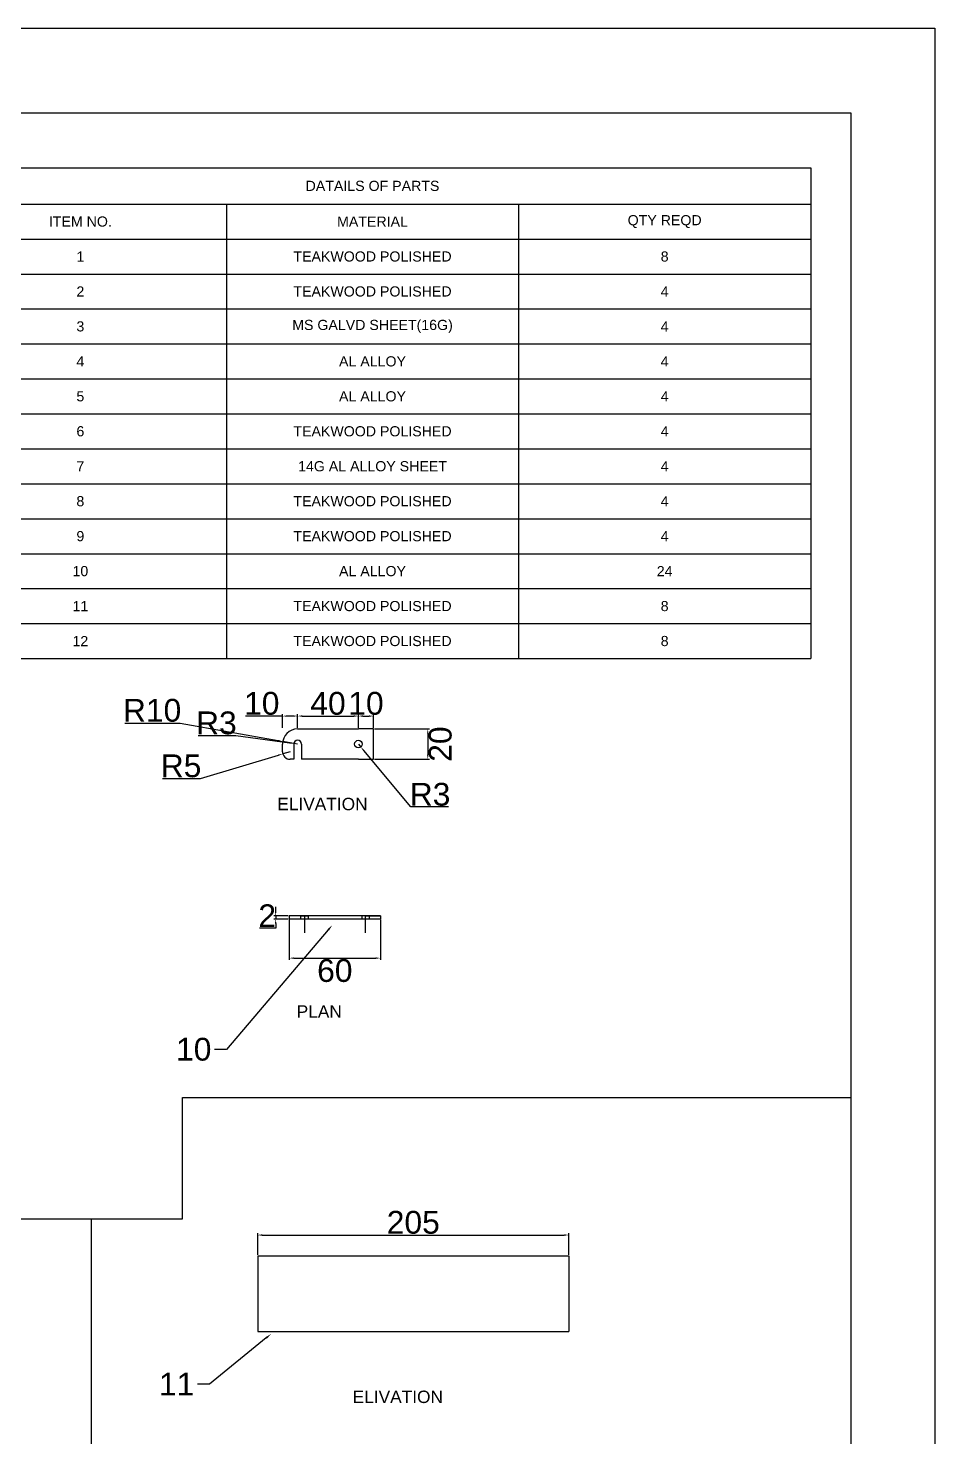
# Model space of a CAD drawing. Header units: millimetres. Extents: x -3009 to 55097, y -2803 to 5841.
# Drawn here: x 36090 to 36687, y -613 to 314 of the extents above; entities that cross this region are included whole.
import ezdxf
from ezdxf import colors
from ezdxf.entities.mleader import LeaderData, LeaderLine
from ezdxf.math import Vec2, Vec3

# ---------------------------------------------------------------- set-up
doc = ezdxf.new("R2010")
doc.units = ezdxf.units.MM
doc.layers.add('DIM', color=10, linetype='Continuous')
doc.layers.add('SC', color=5, linetype='Continuous')
doc.layers.add('PDF_PDF_PDF_NAME PLATE', color=230, linetype='Continuous', true_color=0xff007f)
doc.styles.get("Standard").update_dxf_attribs({"font": 'arial.ttf', "height": 15})
doc.dimstyles.new('DIM', dxfattribs={"dimtxt": 15, "dimasz": 3, "dimexe": 1.25, "dimexo": 0.625, "dimtad": 2, "dimtoh": 1, "dimdec": 0, "dimtxsty": 'Standard', "dimcen": 2.5, "dimclrd": 1, "dimclre": 4, "dimclrt": 1, "dimadec": 0, "dimazin": 0, "dimtfac": 1, "dimtdec": 0, "dimtmove": 0, "dimatfit": 3, "dimfxl": 1, "dimtfillclr": 4, "dimarcsym": 0})

# ---------------------------------------------------------------- blocks, each defined once
blk = doc.blocks.new('*T367')
at = {"layer": 'SC', "color": 0, "linetype": 'ByBlock', "lineweight": -2, "transparency": 16777216}
for p, q in [((0, 0), (577.34, 0)), ((0, 0), (0, -323.12)), ((577.34, 0), (577.34, -323.12)), ((0, -23.91), (577.34, -23.91)), ((192.45, -23.91), (192.45, -323.12)), ((384.89, -23.91), (384.89, -323.12)), ((0, -46.92), (577.34, -46.92)), ((0, -69.94), (577.34, -69.94)), ((0, -92.96), (577.34, -92.96)), ((0, -115.97), (577.34, -115.97)), ((0, -138.99), (577.34, -138.99)), ((0, -162.01), (577.34, -162.01)), ((0, -185.02), (577.34, -185.02)), ((0, -208.04), (577.34, -208.04)), ((0, -231.05), (577.34, -231.05)), ((0, -254.07), (577.34, -254.07)), ((0, -277.09), (577.34, -277.09)), ((0, -300.1), (577.34, -300.1)), ((0, -323.12), (577.34, -323.12))]:
    blk.add_line(p, q, dxfattribs=at)
at = {"layer": 'SC', "color": 0, "transparency": 16777216, "attachment_point": 5}
for s, insert, char_height, width in [('DATAILS OF PARTS', (288.67, -11.95), 6.6811, 576.0044), ('ITEM NO.', (96.22, -35.42), 6.681, 191.1106), ('MATERIAL', (288.67, -35.42), 6.681, 191.1106), ('QTY REQD', (481.12, -35.42), 6.681, 191.1106), ('1', (96.22, -58.43), 6.68, 191.1106), ('TEAKWOOD POLISHED', (288.67, -58.43), 6.6811, 191.1106), ('8', (481.12, -58.43), 6.68, 191.1106), ('2', (96.22, -81.45), 6.68, 191.1106), ('TEAKWOOD POLISHED', (288.67, -81.45), 6.6811, 191.1106), ('4', (481.12, -81.45), 6.68, 191.1106), ('3', (96.22, -104.46), 6.68, 191.1106), ('MS GALVD SHEET(16G)', (288.67, -104.46), 6.6811, 191.1106), ('4', (481.12, -104.46), 6.68, 191.1106), ('4', (96.22, -127.48), 6.68, 191.1106), ('AL ALLOY', (288.67, -127.48), 6.681, 191.1106), ('4', (481.12, -127.48), 6.68, 191.1106), ('5', (96.22, -150.5), 6.68, 191.1106), ('AL ALLOY', (288.67, -150.5), 6.681, 191.1106), ('4', (481.12, -150.5), 6.68, 191.1106), ('6', (96.22, -173.51), 6.68, 191.1106), ('TEAKWOOD POLISHED', (288.67, -173.51), 6.6811, 191.1106), ('4', (481.12, -173.51), 6.68, 191.1106), ('7', (96.22, -196.53), 6.68, 191.1106), ('14G AL ALLOY SHEET', (288.67, -196.53), 6.6811, 191.1106), ('4', (481.12, -196.53), 6.68, 191.1106), ('8', (96.22, -219.55), 6.68, 191.1106), ('TEAKWOOD POLISHED', (288.67, -219.55), 6.6811, 191.1106), ('4', (481.12, -219.55), 6.68, 191.1106), ('9', (96.22, -242.56), 6.68, 191.1106), ('TEAKWOOD POLISHED', (288.67, -242.56), 6.6811, 191.1106), ('4', (481.12, -242.56), 6.68, 191.1106), ('10', (96.22, -265.58), 6.681, 191.1106), ('AL ALLOY', (288.67, -265.58), 6.681, 191.1106), ('24', (481.12, -265.58), 6.681, 191.1106), ('11', (96.22, -288.59), 6.681, 191.1106), ('TEAKWOOD POLISHED', (288.67, -288.59), 6.6811, 191.1106), ('8', (481.12, -288.59), 6.68, 191.1106), ('12', (96.22, -311.61), 6.681, 191.1106), ('TEAKWOOD POLISHED', (288.67, -311.61), 6.6811, 191.1106), ('8', (481.12, -311.61), 6.68, 191.1106)]:
    blk.add_mtext(s, dxfattribs=dict(at, insert=insert, char_height=char_height, width=width))
blk = doc.blocks.new('*D459')
at = {"layer": 'Defpoints', "color": 0, "transparency": 16777216}
for p in [(36257.25, -138.9), (36257.25, -147.35), (36267.25, -147.35)]:
    blk.add_point(p, dxfattribs=at)
at = {"layer": 'DIM', "color": 1, "lineweight": -2, "transparency": 16777216}
for p, q in [((36257.25, -138.9), (36232.98, -138.9)), ((36264.25, -138.9), (36260.25, -138.9))]:
    blk.add_line(p, q, dxfattribs=at)
at = {"layer": 'DIM', "color": 4, "lineweight": -2, "transparency": 16777216}
for p, q in [((36257.25, -146.73), (36257.25, -137.65)), ((36267.25, -146.73), (36267.25, -137.65))]:
    blk.add_line(p, q, dxfattribs=at)
at = {"layer": 'DIM', "color": 1, "transparency": 16777216}
for points in [[(36260.25, -138.4), (36260.25, -139.4), (36257.25, -138.9)], [(36264.25, -138.4), (36264.25, -139.4), (36267.25, -138.9)]]:
    blk.add_solid(points, dxfattribs=at)
at = {"layer": 'DIM', "color": 1, "transparency": 16777216, "insert": (36243.62, -130.61), "char_height": 15, "attachment_point": 5}
blk.add_mtext('10', dxfattribs=at)
blk = doc.blocks.new('*D460')
at = {"layer": 'Defpoints', "color": 0, "transparency": 16777216}
for p in [(36307.25, -138.9), (36267.25, -147.35), (36307.25, -147.35)]:
    blk.add_point(p, dxfattribs=at)
at = {"layer": 'DIM', "color": 4, "lineweight": -2, "transparency": 16777216}
for p, q in [((36267.25, -146.73), (36267.25, -137.65)), ((36307.25, -146.73), (36307.25, -137.65))]:
    blk.add_line(p, q, dxfattribs=at)
at = {"layer": 'DIM', "color": 1, "lineweight": -2, "transparency": 16777216}
blk.add_line((36270.25, -138.9), (36304.25, -138.9), dxfattribs=at)
at = {"layer": 'DIM', "color": 1, "transparency": 16777216}
for points in [[(36270.25, -138.4), (36270.25, -139.4), (36267.25, -138.9)], [(36304.25, -138.4), (36304.25, -139.4), (36307.25, -138.9)]]:
    blk.add_solid(points, dxfattribs=at)
at = {"layer": 'DIM', "color": 1, "transparency": 16777216, "insert": (36287.25, -130.61), "char_height": 15, "attachment_point": 5}
blk.add_mtext('40', dxfattribs=at)
blk = doc.blocks.new('*D461')
at = {"layer": 'Defpoints', "color": 0, "transparency": 16777216}
for p in [(36317.25, -138.9), (36307.25, -147.35), (36317.25, -147.35)]:
    blk.add_point(p, dxfattribs=at)
at = {"layer": 'DIM', "color": 4, "lineweight": -2, "transparency": 16777216}
for p, q in [((36307.25, -146.73), (36307.25, -137.65)), ((36317.25, -146.73), (36317.25, -137.65))]:
    blk.add_line(p, q, dxfattribs=at)
at = {"layer": 'DIM', "color": 1, "lineweight": -2, "transparency": 16777216}
blk.add_line((36310.25, -138.9), (36314.25, -138.9), dxfattribs=at)
at = {"layer": 'DIM', "color": 1, "transparency": 16777216}
for points in [[(36310.25, -138.4), (36310.25, -139.4), (36307.25, -138.9)], [(36314.25, -138.4), (36314.25, -139.4), (36317.25, -138.9)]]:
    blk.add_solid(points, dxfattribs=at)
at = {"layer": 'DIM', "color": 1, "transparency": 16777216, "insert": (36312.25, -130.61), "char_height": 15, "attachment_point": 5}
blk.add_mtext('10', dxfattribs=at)
blk = doc.blocks.new('*D462')
at = {"layer": 'Defpoints', "color": 0, "transparency": 16777216}
for p in [(36317.25, -147.35), (36317.25, -167.35), (36352.96, -167.35)]:
    blk.add_point(p, dxfattribs=at)
at = {"layer": 'DIM', "color": 4, "lineweight": -2, "transparency": 16777216}
for p, q in [((36317.88, -147.35), (36354.21, -147.35)), ((36317.88, -167.35), (36354.21, -167.35))]:
    blk.add_line(p, q, dxfattribs=at)
at = {"layer": 'DIM', "color": 1, "lineweight": -2, "transparency": 16777216}
blk.add_line((36352.96, -150.35), (36352.96, -164.35), dxfattribs=at)
at = {"layer": 'DIM', "color": 1, "transparency": 16777216}
for points in [[(36352.46, -150.35), (36353.46, -150.35), (36352.96, -147.35)], [(36352.46, -164.35), (36353.46, -164.35), (36352.96, -167.35)]]:
    blk.add_solid(points, dxfattribs=at)
at = {"layer": 'DIM', "color": 1, "transparency": 16777216, "insert": (36361.25, -157.35), "char_height": 15, "attachment_point": 5, "rotation": 90}
blk.add_mtext('20', dxfattribs=at)
blk = doc.blocks.new('*D463')
at = {"layer": 'Defpoints', "color": 0, "transparency": 16777216}
for p in [(36261.73, -272.52), (36321.73, -272.52), (36321.73, -298.24)]:
    blk.add_point(p, dxfattribs=at)
at = {"layer": 'DIM', "color": 4, "lineweight": -2, "transparency": 16777216}
for p, q in [((36261.73, -273.14), (36261.73, -299.49)), ((36321.73, -273.14), (36321.73, -299.49))]:
    blk.add_line(p, q, dxfattribs=at)
at = {"layer": 'DIM', "color": 1, "lineweight": -2, "transparency": 16777216}
blk.add_line((36264.73, -298.24), (36318.73, -298.24), dxfattribs=at)
at = {"layer": 'DIM', "color": 1, "transparency": 16777216}
for points in [[(36264.73, -297.74), (36264.73, -298.74), (36261.73, -298.24)], [(36318.73, -297.74), (36318.73, -298.74), (36321.73, -298.24)]]:
    blk.add_solid(points, dxfattribs=at)
at = {"layer": 'DIM', "color": 1, "transparency": 16777216, "insert": (36291.73, -306.52), "char_height": 15, "attachment_point": 5}
blk.add_mtext('60', dxfattribs=at)
blk = doc.blocks.new('*D464')
at = {"layer": 'Defpoints', "color": 0, "transparency": 16777216}
for p in [(36252.77, -272.52), (36261.73, -270.52), (36261.73, -272.52)]:
    blk.add_point(p, dxfattribs=at)
at = {"layer": 'DIM', "color": 1, "lineweight": -2, "transparency": 16777216}
for p, q in [((36252.77, -267.52), (36252.77, -264.52)), ((36252.77, -270.52), (36252.77, -272.52)), ((36252.77, -275.52), (36252.77, -278.52)), ((36252.77, -278.52), (36242.21, -278.52))]:
    blk.add_line(p, q, dxfattribs=at)
at = {"layer": 'DIM', "color": 4, "lineweight": -2, "transparency": 16777216}
for p, q in [((36261.1, -270.52), (36251.52, -270.52)), ((36261.1, -272.52), (36251.52, -272.52))]:
    blk.add_line(p, q, dxfattribs=at)
at = {"layer": 'DIM', "color": 1, "transparency": 16777216}
for points in [[(36252.27, -267.52), (36253.27, -267.52), (36252.77, -270.52)], [(36252.27, -275.52), (36253.27, -275.52), (36252.77, -272.52)]]:
    blk.add_solid(points, dxfattribs=at)
at = {"layer": 'DIM', "color": 1, "transparency": 16777216, "insert": (36247.18, -270.36), "char_height": 15, "attachment_point": 5}
blk.add_mtext('2', dxfattribs=at)
blk = doc.blocks.new('*D387')
at = {"layer": 'Defpoints', "color": 0, "transparency": 16777216}
for p in [(36307.25, -157.35), (36308.86, -159.27)]:
    blk.add_point(p, dxfattribs=at)
at = {"layer": 'DIM', "color": 1, "lineweight": -2, "transparency": 16777216}
for p, q in [((36307.25, -157.35), (36308.86, -159.27)), ((36341.76, -198.76), (36310.78, -161.58)), ((36366.57, -198.76), (36341.76, -198.76))]:
    blk.add_line(p, q, dxfattribs=at)
at = {"layer": 'DIM', "color": 1, "transparency": 16777216}
blk.add_solid([(36311.16, -161.26), (36310.39, -161.9), (36308.86, -159.27)], dxfattribs=at)
at = {"layer": 'DIM', "color": 1, "transparency": 16777216, "insert": (36354.47, -190.47), "char_height": 15, "attachment_point": 5}
blk.add_mtext('R3', dxfattribs=at)
blk = doc.blocks.new('*D388')
at = {"layer": 'Defpoints', "color": 0, "transparency": 16777216}
for p in [(36264.78, -157.01), (36267.25, -157.35)]:
    blk.add_point(p, dxfattribs=at)
at = {"layer": 'DIM', "color": 1, "lineweight": -2, "transparency": 16777216}
for p, q in [((36201.61, -151.77), (36226.43, -151.77)), ((36226.43, -151.77), (36261.81, -156.61)), ((36267.25, -157.35), (36264.78, -157.01))]:
    blk.add_line(p, q, dxfattribs=at)
at = {"layer": 'DIM', "color": 1, "transparency": 16777216}
blk.add_solid([(36261.87, -156.11), (36261.74, -157.1), (36264.78, -157.01)], dxfattribs=at)
at = {"layer": 'DIM', "color": 1, "transparency": 16777216, "insert": (36213.71, -143.48), "char_height": 15, "attachment_point": 5}
blk.add_mtext('R3', dxfattribs=at)
blk = doc.blocks.new('*D389')
at = {"layer": 'Defpoints', "color": 0, "transparency": 16777216}
for p in [(36257.46, -163.78), (36262.25, -162.35)]:
    blk.add_point(p, dxfattribs=at)
at = {"layer": 'DIM', "color": 1, "lineweight": -2, "transparency": 16777216}
for p, q in [((36203.22, -180), (36254.59, -164.64)), ((36262.25, -162.35), (36257.46, -163.78)), ((36178.3, -180), (36203.22, -180))]:
    blk.add_line(p, q, dxfattribs=at)
at = {"layer": 'DIM', "color": 1, "transparency": 16777216}
blk.add_solid([(36254.45, -164.16), (36254.73, -165.12), (36257.46, -163.78)], dxfattribs=at)
at = {"layer": 'DIM', "color": 1, "transparency": 16777216, "insert": (36190.45, -171.75), "char_height": 15, "attachment_point": 5}
blk.add_mtext('R5', dxfattribs=at)
blk = doc.blocks.new('*D390')
at = {"layer": 'Defpoints', "color": 0, "transparency": 16777216}
for p in [(36257.41, -155.59), (36267.25, -157.35)]:
    blk.add_point(p, dxfattribs=at)
at = {"layer": 'DIM', "color": 1, "lineweight": -2, "transparency": 16777216}
for p, q in [((36153.48, -143.48), (36189.89, -143.48)), ((36189.89, -143.48), (36254.46, -155.06)), ((36267.25, -157.35), (36257.41, -155.59))]:
    blk.add_line(p, q, dxfattribs=at)
at = {"layer": 'DIM', "color": 1, "transparency": 16777216}
blk.add_solid([(36254.55, -154.56), (36254.37, -155.55), (36257.41, -155.59)], dxfattribs=at)
at = {"layer": 'DIM', "color": 1, "transparency": 16777216, "insert": (36171.37, -135.2), "char_height": 15, "attachment_point": 5}
blk.add_mtext('R10', dxfattribs=at)
blk = doc.blocks.new('*D478')
at = {"layer": 'Defpoints', "color": 0, "transparency": 16777216}
for p in [(36445.91, -480.57), (36240.91, -494.15), (36445.91, -494.15)]:
    blk.add_point(p, dxfattribs=at)
at = {"layer": 'DIM', "color": 4, "lineweight": -2, "transparency": 16777216}
for p, q in [((36240.91, -493.52), (36240.91, -479.32)), ((36445.91, -493.52), (36445.91, -479.32))]:
    blk.add_line(p, q, dxfattribs=at)
at = {"layer": 'DIM', "color": 1, "lineweight": -2, "transparency": 16777216}
blk.add_line((36243.91, -480.57), (36442.91, -480.57), dxfattribs=at)
at = {"layer": 'DIM', "color": 1, "transparency": 16777216}
for points in [[(36243.91, -480.07), (36243.91, -481.07), (36240.91, -480.57)], [(36442.91, -480.07), (36442.91, -481.07), (36445.91, -480.57)]]:
    blk.add_solid(points, dxfattribs=at)
at = {"layer": 'DIM', "color": 1, "transparency": 16777216, "insert": (36343.41, -472.28), "char_height": 15, "attachment_point": 5}
blk.add_mtext('205', dxfattribs=at)

msp = doc.modelspace()

# ---------------------------------------------------------------- linework, layer by layer
for p, q in [((36267.25, -147.35), (36307.25, -147.35)), ((36317.25, -147.35), (36307.25, -147.35)), ((36317.25, -167.35), (36317.25, -147.35)), ((36257.25, -162.35), (36257.25, -157.35)), ((36264.75, -157.35), (36264.75, -167.35)), ((36269.75, -157.35), (36269.75, -167.35)), ((36264.75, -167.35), (36262.25, -167.35)), ((36307.25, -167.35), (36269.75, -167.35)), ((36307.25, -167.35), (36317.25, -167.35)), ((36321.73, -270.52), (36261.73, -270.52)), ((36261.73, -270.52), (36261.73, -272.52)), ((36321.73, -272.52), (36261.73, -272.52)), ((36269.23, -270.52), (36269.23, -272.52)), ((36269.23, -270.52), (36274.23, -270.52)), ((36271.73, -270.52), (36271.73, -281.71)), ((36274.23, -270.52), (36274.23, -272.52)), ((36309.44, -270.52), (36309.44, -272.52)), ((36311.73, -270.52), (36321.73, -270.52)), ((36311.73, -270.52), (36311.73, -281.67)), ((36314.28, -270.52), (36314.28, -272.52)), ((36321.73, -270.52), (36321.73, -272.52)), ((36631.75, -389.99), (36631.75, -389.99)), ((36240.91, -494.15), (36445.91, -494.15)), ((36240.91, -494.15), (36240.91, -544.15)), ((36445.91, -494.15), (36445.91, -544.15)), ((36240.91, -544.15), (36445.91, -544.15))]:
    msp.add_line(p, q)
at = {"color": 252, "true_color": 0x939598}
for p, q in [((36191.37, -470), (36191.37, -389.99)), ((36191.37, -389.99), (36631.75, -389.99)), ((35359.05, -470), (36191.37, -470)), ((36131.19, -470), (36131.19, -765.6))]:
    msp.add_line(p, q, dxfattribs=at)
msp.add_circle((36307.25, -157.35), 2.5)
for centre, radius, start, end in [((36267.25, -157.35), 10, 90, 180), ((36267.25, -157.35), 2.5, 0, 180), ((36262.25, -162.35), 5, 180, 270)]:
    msp.add_arc(centre, radius, start, end)
at = {"layer": 'PDF_PDF_PDF_NAME PLATE', "lineweight": 25}
for p, q in [((33757.16, 313.99), (36686.99, 313.99)), ((36686.99, 313.99), (36686.99, -1701.37)), ((33812.85, 258.29), (36631.75, 258.29)), ((36631.75, 258.29), (36631.75, -1627.71))]:
    msp.add_line(p, q, dxfattribs=at)

# ---------------------------------------------------------------- block references
msp.add_blockref('*T367', (36027.89, 222.07))

# ---------------------------------------------------------------- texts
for s, p in [('ELIVATION', (36253.84, -200.87)), ('PLAN', (36266.62, -337.46)), ('ELIVATION', (36303.5, -591.16))]:
    msp.add_text(s, height=8.151).set_placement(p)

# ---------------------------------------------------------------- dimensions: what is measured, and where the dimension line sits
at = {"layer": 'DIM'}
for center, mpoint, picture, middle in [((36267.25, -157.35), (36257.41, -155.59), '*D390', (36189.89, -143.48)), ((36267.25, -157.35), (36264.78, -157.01), '*D388', (36226.43, -151.77)), ((36307.25473, -157.35001), (36308.85504, -159.27068), '*D387', (36354.47423, -198.75671)), ((36262.25, -162.35), (36257.46, -163.78), '*D389', (36190.45, -180))]:
    dim = msp.add_radius_dim(center=center, mpoint=mpoint, dimstyle='DIM', dxfattribs=at)
    dim.commit()
    dim.dimension.update_dxf_attribs({"geometry": picture, "text_midpoint": middle, "dimtype": 164})
for base, p1, p2, picture, middle in [((36257.25, -138.9), (36267.25, -147.35), (36257.25, -147.35), '*D459', (36243.62, -130.61)), ((36307.25, -138.9), (36267.25, -147.35), (36307.25, -147.35), '*D460', (36287.25, -130.61)), ((36321.73, -298.24), (36261.73, -272.52), (36321.73, -272.52), '*D463', (36291.73, -306.52)), ((36445.91, -480.57), (36240.91, -494.15), (36445.91, -494.15), '*D478', (36343.41, -472.28))]:
    dim = msp.add_linear_dim(base=base, p1=p1, p2=p2, dimstyle='DIM', dxfattribs=at)
    dim.commit()
    dim.dimension.update_dxf_attribs({"geometry": picture, "text_midpoint": middle})
dim = msp.add_linear_dim(base=(36317.25, -138.9), p1=(36307.25, -147.35), p2=(36317.25, -147.35), dimstyle='DIM', dxfattribs=at)
dim.commit()
dim.dimension.update_dxf_attribs({"geometry": '*D461', "text_midpoint": (36312.25, -138.9), "dimtype": 160})
dim = msp.add_linear_dim(base=(36352.96, -167.35), p1=(36317.25, -147.35), p2=(36317.25, -167.35), angle=90, dimstyle='DIM', dxfattribs=at)
dim.commit()
dim.dimension.update_dxf_attribs({"geometry": '*D462', "text_midpoint": (36352.96, -157.35), "dimtype": 160})
dim = msp.add_linear_dim(base=(36252.77, -272.52), p1=(36261.73, -270.52), p2=(36261.73, -272.52), angle=90, dimstyle='DIM', dxfattribs=at)
dim.commit()
dim.dimension.update_dxf_attribs({"geometry": '*D464', "text_midpoint": (36247.18, -270.36)})

# ---------------------------------------------------------------- leaders
ml = msp.add_multileader_mtext('Standard')
ml.set_content('10', color=256)
ml.set_leader_properties()
ml.build(insert=Vec2(0, 0))
ctx = ml.context
ctx.base_point, ctx.char_height, ctx.plane_origin = Vec3(36188.43, -358.36), 15, Vec3(36290.03, -276.59)
ctx.text_align_type = 2
notes = []
notes.append((ctx, [(0, (1, 1, 0), (36220.45, -358.36), (-1, 0), 8, [(0, [(36290.03, -276.59)], 0, [])])]))
ctx.mtext.insert, ctx.mtext.alignment, ctx.mtext.flow_direction = Vec3(36210.45, -350.73), 3, 5
ml = msp.add_multileader_mtext('Standard')
ml.set_content('11', color=256)
ml.set_leader_properties()
ml.build(insert=Vec2(0, 0))
ctx = ml.context
ctx.base_point, ctx.char_height, ctx.plane_origin = Vec3(36180.05, -578.66), 15, Vec3(36249.7, -545.73)
ctx.text_align_type = 2
notes.append((ctx, [(0, (1, 1, 0), (36209.22, -578.66), (-1, 0), 8, [(0, [(36249.7, -545.73)], 0, [])])]))
ctx.mtext.insert, ctx.mtext.alignment, ctx.mtext.flow_direction = Vec3(36199.22, -571.16), 3, 5
for ctx, leaders in notes:
    for number, flags, end, landing, length, lines in leaders:
        leader = LeaderData()
        leader.index, (leader.has_last_leader_line, leader.has_dogleg_vector, leader.attachment_direction) = number, flags
        leader.last_leader_point, leader.dogleg_vector, leader.dogleg_length = Vec3(end), Vec3(landing), length
        for number, points, colour, breaks in lines:
            line = LeaderLine()
            line.index, line.vertices, line.color, line.breaks = number, Vec3.list(points), colors.encode_raw_color(colour), breaks
            leader.lines.append(line)
        ctx.leaders.append(leader)

doc.saveas('drawing.dxf')
